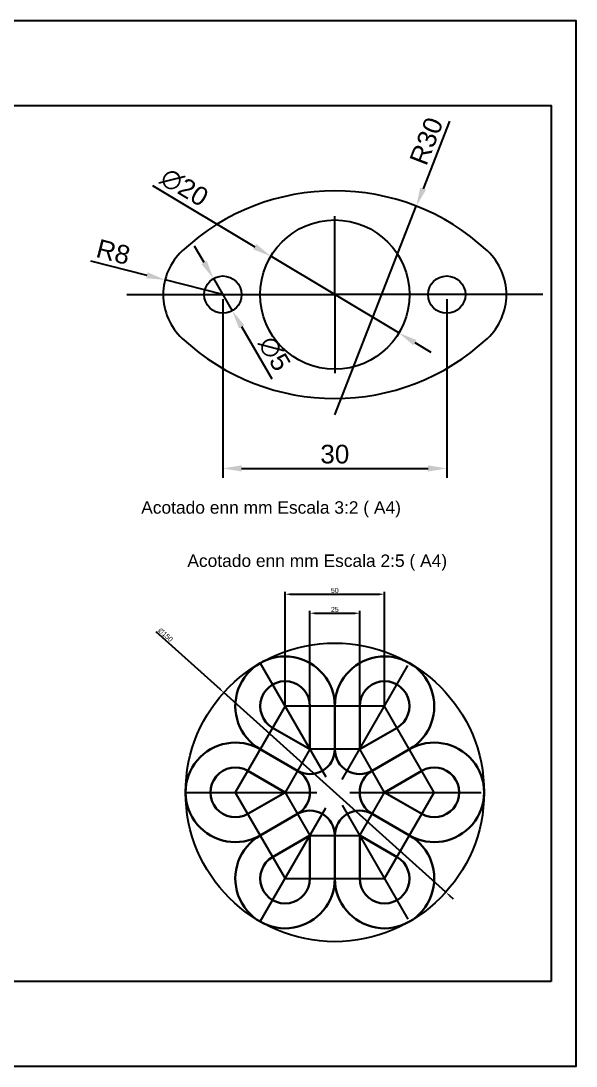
# Model space of a CAD drawing. Header units: millimetres. Extents: x 2193 to 3377, y 1438 to 2030.
# Drawn here: x 2378.4 to 2490, y 1770.2 to 1980.2 of the extents above; entities that cross this region are included whole.
import ezdxf

# ---------------------------------------------------------------- set-up
doc = ezdxf.new("R2010")
doc.units = ezdxf.units.MM
doc.linetypes.add('ACAD_ISO02W100', pattern=[15, 12, -3])
doc.layers.add('Cotas', color=253, linetype='Continuous')
doc.layers.add('Ejes', color=9, linetype='Continuous')
doc.styles.get("Standard").update_dxf_attribs({"font": 'arial.ttf'})
doc.dimstyles.new('ISO-25', dxfattribs={"dimtxt": 2.5, "dimasz": 2.5, "dimexe": 1.25, "dimexo": 0.625, "dimtad": 1, "dimtxsty": 'Standard', "dimcen": 2.5, "dimadec": 0, "dimazin": 0, "dimtfac": 1, "dimtmove": 0, "dimatfit": 3, "dimfxl": 1, "dimarcsym": 0})

# ---------------------------------------------------------------- blocks, each defined once
blk = doc.blocks.new('*D35')
at = {"layer": 'Cotas', "color": 0, "lineweight": -2, "transparency": 16777216}
for p, q in [((6212.819562122357, 3848.128981974155), (6212.819562122357, 3824.225658582905)), ((6242.819562122357, 3848.128981974155), (6242.819562122357, 3824.225658582905)), ((6215.319562122357, 3825.475658582905), (6240.319562122357, 3825.475658582905))]:
    blk.add_line(p, q, dxfattribs=at)
at = {"layer": 'Cotas', "color": 0, "transparency": 16777216}
for points in [[(6215.319562122357, 3825.892325249572), (6215.319562122357, 3825.058991916239), (6212.819562122357, 3825.475658582905)], [(6240.319562122357, 3825.892325249572), (6240.319562122357, 3825.058991916239), (6242.819562122357, 3825.475658582905)]]:
    blk.add_solid(points, dxfattribs=at)
at = {"layer": 'Defpoints', "color": 0, "transparency": 16777216}
for p in [(6212.819562122357, 3848.753981974155), (6242.819562122357, 3848.753981974155), (6242.819562122357, 3825.475658582905)]:
    blk.add_point(p, dxfattribs=at)
at = {"layer": 'Cotas', "color": 0, "transparency": 16777216, "insert": (6227.819562122357, 3827.37794371251), "char_height": 2.5, "attachment_point": 5}
blk.add_mtext('30', dxfattribs=at)
blk = doc.blocks.new('*D36')
at = {"layer": 'Cotas', "color": 0, "lineweight": -2, "transparency": 16777216}
for p, q in [((6203.402709624483, 3863.365008286365), (6217.093332998615, 3855.17254947672)), ((6236.400545421353, 3843.619127972102), (6219.238578823363, 3853.888835976207)), ((6238.545791246101, 3842.335414471589), (6240.691037070849, 3841.051700971076))]:
    blk.add_line(p, q, dxfattribs=at)
at = {"layer": 'Cotas', "color": 0, "transparency": 16777216}
for points in [[(6217.3072852487, 3855.530090447512), (6216.879380748529, 3854.815008505928), (6219.238578823363, 3853.888835976207)], [(6238.759743496186, 3842.69295544238), (6238.331838996015, 3841.977873500797), (6236.400545421353, 3843.619127972102)]]:
    blk.add_solid(points, dxfattribs=at)
at = {"layer": 'Defpoints', "color": 0, "transparency": 16777216}
for p in [(6219.238578823363, 3853.888835976207), (6236.400545421353, 3843.619127972102)]:
    blk.add_point(p, dxfattribs=at)
at = {"layer": 'Cotas', "color": 0, "transparency": 16777216, "insert": (6207.651129780024, 3863.120104989655), "char_height": 2.5, "attachment_point": 5, "rotation": 329.10372933691207}
blk.add_mtext('∅20', dxfattribs=at)
blk = doc.blocks.new('*D37')
at = {"layer": 'Cotas', "color": 0, "lineweight": -2, "transparency": 16777216}
for p, q in [((6243.177433213901, 3871.9830160701), (6239.643044540562, 3862.933517166101)), ((6227.819562122359, 3832.660505034724), (6238.733545893008, 3860.604823925225))]:
    blk.add_line(p, q, dxfattribs=at)
at = {"layer": 'Cotas', "color": 0, "transparency": 16777216}
blk.add_solid([(6239.254929000416, 3863.085100274026), (6240.031160080708, 3862.781934058175), (6238.733545893008, 3860.604823925225)], dxfattribs=at)
at = {"layer": 'Defpoints', "color": 0, "transparency": 16777216}
for p in [(6238.733545893008, 3860.604823925225), (6227.819562122359, 3832.660505034724)]:
    blk.add_point(p, dxfattribs=at)
at = {"layer": 'Cotas', "color": 0, "transparency": 16777216, "insert": (6240.093052791597, 3869.314663539593), "char_height": 2.5, "attachment_point": 5, "rotation": 68.66628197531529}
blk.add_mtext('R30', dxfattribs=at)
blk = doc.blocks.new('*D38')
at = {"layer": 'Cotas', "color": 0, "lineweight": -2, "transparency": 16777216}
for p, q in [((6195.101287795687, 3853.277101761158), (6202.645830523192, 3851.351131440036)), ((6212.819562122357, 3848.753981974156), (6205.068147570612, 3850.732762519588))]:
    blk.add_line(p, q, dxfattribs=at)
at = {"layer": 'Cotas', "color": 0, "transparency": 16777216}
blk.add_solid([(6202.748892009933, 3851.754850947939), (6202.54276903645, 3850.947411932131), (6205.068147570612, 3850.732762519588)], dxfattribs=at)
at = {"layer": 'Defpoints', "color": 0, "transparency": 16777216}
for p in [(6205.068147570612, 3850.732762519588), (6212.819562122357, 3848.753981974156)]:
    blk.add_point(p, dxfattribs=at)
at = {"layer": 'Cotas', "color": 0, "transparency": 16777216, "insert": (6198.132715333069, 3854.465649974786), "char_height": 2.5, "attachment_point": 5, "rotation": 345.6793897333468}
blk.add_mtext('R8', dxfattribs=at)
blk = doc.blocks.new('*D39')
at = {"layer": 'Cotas', "color": 0, "lineweight": -2, "transparency": 16777216}
for p, q in [((6210.296449248245, 3853.070682267722), (6209.034892811189, 3855.229032414506)), ((6211.5580056853, 3850.912332120938), (6214.081118559411, 3846.59563182737)), ((6219.444024231805, 3837.420435296156), (6215.342674996466, 3844.437281680586))]:
    blk.add_line(p, q, dxfattribs=at)
at = {"layer": 'Cotas', "color": 0, "transparency": 16777216}
for points in [[(6210.656174272709, 3853.280941673898), (6209.93672422378, 3852.860422861546), (6211.5580056853, 3850.912332120938)], [(6215.70240002093, 3844.647541086762), (6214.982949972002, 3844.22702227441), (6214.081118559411, 3846.59563182737)]]:
    blk.add_solid(points, dxfattribs=at)
at = {"layer": 'Defpoints', "color": 0, "transparency": 16777216}
for p in [(6211.5580056853, 3850.912332120938), (6214.081118559411, 3846.59563182737)]:
    blk.add_point(p, dxfattribs=at)
at = {"layer": 'Cotas', "color": 0, "transparency": 16777216, "insert": (6219.726073787428, 3840.84447143765), "char_height": 2.5, "attachment_point": 5, "rotation": 300.30630124488977}
blk.add_mtext('∅5', dxfattribs=at)
blk = doc.blocks.new('*D111')
at = {"layer": 'Cotas', "color": 0, "lineweight": -2, "transparency": 16777216}
for p, q in [((7601.478690515578, 4721.520541960032), (7601.478690515578, 4778.374439196801)), ((7651.478690515578, 4721.520541960032), (7651.478690515578, 4778.374439196801)), ((7603.978690515578, 4777.124439196801), (7648.978690515578, 4777.124439196801))]:
    blk.add_line(p, q, dxfattribs=at)
at = {"layer": 'Cotas', "color": 0, "transparency": 16777216}
for points in [[(7603.978690515578, 4777.541105863468), (7603.978690515578, 4776.707772530134), (7601.478690515578, 4777.124439196801)], [(7648.978690515578, 4777.541105863468), (7648.978690515578, 4776.707772530134), (7651.478690515578, 4777.124439196801)]]:
    blk.add_solid(points, dxfattribs=at)
at = {"layer": 'Defpoints', "color": 0, "transparency": 16777216}
for p in [(7651.478690515578, 4777.124439196801), (7601.478690515578, 4720.895541960032), (7651.478690515578, 4720.895541960032)]:
    blk.add_point(p, dxfattribs=at)
at = {"layer": 'Cotas', "color": 0, "transparency": 16777216, "insert": (7626.478690515578, 4779.025871666106), "char_height": 2.5, "attachment_point": 5}
blk.add_mtext('50', dxfattribs=at)
blk = doc.blocks.new('*D112')
at = {"layer": 'Cotas', "color": 0, "lineweight": -2, "transparency": 16777216}
for p, q in [((7613.978690515579, 4699.869906865421), (7613.978690515579, 4768.808213077108)), ((7616.478690515579, 4767.558213077108), (7636.478690515578, 4767.558213077108)), ((7638.978690515578, 4699.869906865421), (7638.978690515578, 4768.808213077108))]:
    blk.add_line(p, q, dxfattribs=at)
at = {"layer": 'Cotas', "color": 0, "transparency": 16777216}
for points in [[(7616.478690515579, 4767.974879743775), (7616.478690515579, 4767.141546410441), (7613.978690515579, 4767.558213077108)], [(7636.478690515578, 4767.974879743775), (7636.478690515578, 4767.141546410441), (7638.978690515578, 4767.558213077108)]]:
    blk.add_solid(points, dxfattribs=at)
at = {"layer": 'Defpoints', "color": 0, "transparency": 16777216}
for p in [(7638.978690515578, 4767.558213077108), (7613.978690515579, 4699.244906865421), (7638.978690515578, 4699.244906865421)]:
    blk.add_point(p, dxfattribs=at)
at = {"layer": 'Cotas', "color": 0, "transparency": 16777216, "insert": (7626.478690515578, 4769.459645546413), "char_height": 2.5, "attachment_point": 5}
blk.add_mtext('25', dxfattribs=at)
blk = doc.blocks.new('*D113')
at = {"layer": 'Cotas', "color": 0, "lineweight": -2, "transparency": 16777216}
for p, q in [((7536.523435629881, 4758.414716493628), (7568.829030163324, 4729.389702662635)), ((7682.268684404858, 4627.469661230335), (7570.6886966263, 4727.718882311285)), ((7684.128350867833, 4625.798840878986), (7685.988017330809, 4624.128020527637))]:
    blk.add_line(p, q, dxfattribs=at)
at = {"layer": 'Cotas', "color": 0, "transparency": 16777216}
for points in [[(7569.107500221882, 4729.69964707313), (7568.550560104767, 4729.079758252139), (7570.6886966263, 4727.718882311285)], [(7684.406820926391, 4626.108785289482), (7683.849880809276, 4625.488896468491), (7682.268684404858, 4627.469661230335)]]:
    blk.add_solid(points, dxfattribs=at)
at = {"layer": 'Defpoints', "color": 0, "transparency": 16777216}
for p in [(7570.6886966263, 4727.718882311285), (7682.268684404858, 4627.469661230335)]:
    blk.add_point(p, dxfattribs=at)
at = {"layer": 'Cotas', "color": 0, "transparency": 16777216, "insert": (7541.368729463235, 4756.711594415932), "char_height": 2.5, "attachment_point": 5, "rotation": 318.0618393374124}
blk.add_mtext('∅150', dxfattribs=at)
blk = doc.blocks.new('Culata')
for centre, radius in [((6227.819562122357, 3848.753981974155), 10), ((6212.819562122357, 3848.753981974155), 2.5), ((6242.819562122355, 3848.753981974155), 2.5)]:
    blk.add_circle(centre, radius)
for centre, radius, start, end in [((6227.819562122357, 3832.660505034723), 30, 47.01411391982562, 132.9858860801744), ((6212.819562122357, 3848.753981974155), 8, 132.9858860801744, 227.0141139198256), ((6242.819562122355, 3848.753981974155), 8, 312.9858860801744, 47.01411391982562), ((6227.819562122357, 3864.847458913587), 30, 227.0141139198256, 312.9858860801744)]:
    blk.add_arc(centre, radius, start, end)
at = {"layer": 'Ejes'}
for p, q in [((6227.819562122357, 3848.753981974155), (6227.819562122357, 3859.279777826679)), ((6199.956346349405, 3848.753981974156), (6227.819562122357, 3848.753981974155)), ((6227.819562122357, 3848.753981974155), (6227.819562122357, 3838.228186121631)), ((6255.682777895307, 3848.753981974156), (6227.819562122357, 3848.753981974155))]:
    blk.add_line(p, q, dxfattribs=at)
at = {"layer": 'Cotas'}
dim = blk.add_radius_dim(center=(6227.819562122357, 3832.660505034723), mpoint=(6238.733545893007, 3860.604823925224), dimstyle='ISO-25', dxfattribs=at)
dim.commit()
dim.dimension.update_dxf_attribs({"geometry": '*D37', "text_midpoint": (6240.093052791595, 3869.314663539592), "insert": (-1.818989403545856e-12, -9.094947017729282e-13)})
dim = blk.add_diameter_dim_2p(p1=(6236.400545421353, 3843.619127972102), p2=(6219.238578823363, 3853.888835976207), dimstyle='ISO-25', dxfattribs=at)
dim.commit()
dim.dimension.update_dxf_attribs({"geometry": '*D36', "text_midpoint": (6206.638870021094, 3861.428492320209), "dimtype": 131})
dim = blk.add_radius_dim(center=(6212.819562122357, 3848.753981974155), mpoint=(6205.068147570612, 3850.732762519588), dimstyle='ISO-25', dxfattribs=at)
dim.commit()
dim.dimension.update_dxf_attribs({"geometry": '*D38', "text_midpoint": (6198.132715333069, 3854.465649974786)})
dim = blk.add_diameter_dim_2p(p1=(6211.558005685301, 3850.912332120939), p2=(6214.081118559412, 3846.595631827371), dimstyle='ISO-25', dxfattribs=at)
dim.commit()
dim.dimension.update_dxf_attribs({"geometry": '*D39', "text_midpoint": (6219.726073787429, 3840.844471437651)})
dim = blk.add_linear_dim(base=(6242.819562122357, 3825.475658582905), p1=(6212.819562122357, 3848.753981974155), p2=(6242.819562122357, 3848.753981974155), dimstyle='ISO-25', dxfattribs=at)
dim.commit()
dim.dimension.update_dxf_attribs({"geometry": '*D35', "text_midpoint": (6227.819562122357, 3827.37794371251)})
blk = doc.blocks.new('flor4')
at = {"lineweight": 30}
for p, q in [((7613.978690515578, 4720.895541960032), (7613.978690515578, 4699.244906865421)), ((7626.478690515578, 4720.895541960032), (7626.478690515578, 4699.244906865421)), ((7626.478690515578, 4720.895541960032), (7626.478690515578, 4699.244906865421)), ((7638.978690515578, 4720.895541960032), (7638.978690515578, 4699.244906865421)), ((7595.228690515578, 4710.070224412727), (7613.978690515579, 4699.244906865421)), ((7657.728690515578, 4710.070224412727), (7638.978690515578, 4699.244906865421)), ((7588.978690515578, 4699.244906865421), (7607.728690515578, 4688.419589318116)), ((7588.978690515578, 4699.244906865421), (7607.728690515578, 4688.419589318116)), ((7663.978690515578, 4699.244906865421), (7645.228690515578, 4688.419589318116)), ((7663.978690515578, 4699.244906865421), (7645.228690515578, 4688.419589318116)), ((7582.728690515578, 4688.419589318116), (7601.478690515578, 4677.59427177081)), ((7670.228690515578, 4688.419589318116), (7651.478690515578, 4677.59427177081)), ((7582.728690515578, 4666.768954223505), (7601.478690515578, 4677.59427177081)), ((7670.228690515578, 4666.768954223505), (7651.478690515578, 4677.59427177081)), ((7588.978690515578, 4655.943636676199), (7607.728690515578, 4666.768954223505)), ((7588.978690515578, 4655.943636676198), (7607.728690515578, 4666.768954223505)), ((7663.978690515578, 4655.943636676199), (7645.228690515578, 4666.768954223505)), ((7663.978690515578, 4655.943636676198), (7645.228690515578, 4666.768954223505)), ((7595.228690515578, 4645.118319128893), (7613.978690515579, 4655.943636676199)), ((7613.978690515578, 4634.293001581588), (7613.978690515578, 4655.943636676198)), ((7626.478690515578, 4634.293001581588), (7626.478690515578, 4655.943636676199)), ((7626.478690515578, 4634.293001581588), (7626.478690515578, 4655.943636676199)), ((7657.728690515578, 4645.118319128893), (7638.978690515578, 4655.943636676199)), ((7638.978690515578, 4634.293001581588), (7638.978690515578, 4655.943636676198))]:
    blk.add_line(p, q, dxfattribs=at)
for centre, radius, start, end in [((7601.478690515578, 4720.895541960032), 25, 0, 240.0000000000027), ((7651.478690515578, 4720.895541960032), 25, 299.9999999999973, 180), ((7601.478690515578, 4720.895541960032), 12.5, 0, 240.0000000000027), ((7651.478690515578, 4720.895541960032), 12.5, 299.9999999999973, 180), ((7576.478690515578, 4677.59427177081), 25, 60.00000000000272, 299.9999999999973), ((7613.978690515578, 4699.244906865421), 12.5, 240.0000000000027, 0), ((7638.978690515578, 4699.244906865421), 12.5, 180, 299.9999999999973), ((7676.478690515578, 4677.59427177081), 25, 240.0000000000027, 119.9999999999973), ((7576.478690515578, 4677.59427177081), 12.5, 60.00000000000272, 299.9999999999973), ((7601.478690515578, 4677.59427177081), 12.5, 299.9999999999973, 60.00000000000272), ((7651.478690515578, 4677.59427177081), 12.5, 119.9999999999973, 240.0000000000027), ((7676.478690515578, 4677.59427177081), 12.5, 240.0000000000027, 119.9999999999973), ((7613.978690515578, 4655.943636676198), 12.5, 0, 119.9999999999973), ((7638.978690515578, 4655.943636676198), 12.5, 60.00000000000272, 180), ((7601.478690515578, 4634.293001581587), 25, 119.9999999999973, 0), ((7651.478690515578, 4634.293001581587), 25, 180, 60.00000000000272), ((7601.478690515578, 4634.293001581587), 12.5, 119.9999999999973, 0), ((7651.478690515578, 4634.293001581587), 12.5, 180, 60.00000000000272)]:
    blk.add_arc(centre, radius, start, end, dxfattribs=at)
at = {"layer": 'Ejes', "color": 8, "linetype": 'ACAD_ISO02W100', "ltscale": 5.5}
for p, q in [((7588.978690515578, 4742.546177054644), (7663.978690515578, 4612.642366486977)), ((7588.978690515578, 4612.642366486977), (7663.978690515578, 4742.546177054644)), ((7551.478690515578, 4677.59427177081), (7701.478690515578, 4677.59427177081))]:
    blk.add_line(p, q, dxfattribs=at)
at = {"layer": 'Ejes', "color": 8}
for points in [[(7601.478690515578, 4634.293001581588), (7651.478690515578, 4634.293001581588), (7676.478690515578, 4677.59427177081), (7651.478690515578, 4720.895541960032), (7601.478690515578, 4720.895541960032), (7576.478690515578, 4677.59427177081)], [(7613.978690515578, 4655.943636676199), (7638.978690515578, 4655.943636676199), (7651.478690515578, 4677.59427177081), (7638.978690515578, 4699.244906865421), (7613.978690515578, 4699.244906865421), (7601.478690515578, 4677.59427177081)]]:
    blk.add_lwpolyline(points, close=True, dxfattribs=at)
blk.add_circle((7626.478690515578, 4677.59427177081), 75, dxfattribs=at)
at = {"layer": 'Cotas'}
for base, p1, p2, picture, middle in [((7651.478690515578, 4777.124439196801), (7601.478690515578, 4720.895541960032), (7651.478690515578, 4720.895541960032), '*D111', (7626.478690515578, 4779.025871666106)), ((7638.978690515578, 4767.558213077108), (7613.978690515579, 4699.244906865421), (7638.978690515578, 4699.244906865421), '*D112', (7626.478690515578, 4769.459645546413))]:
    dim = blk.add_linear_dim(base=base, p1=p1, p2=p2, dimstyle='ISO-25', dxfattribs=at)
    dim.commit()
    dim.dimension.update_dxf_attribs({"geometry": picture, "text_midpoint": middle})
dim = blk.add_diameter_dim_2p(p1=(7682.268684404857, 4627.469661230335), p2=(7570.688696626299, 4727.718882311285), dimstyle='ISO-25', dxfattribs=at)
dim.commit()
dim.dimension.update_dxf_attribs({"geometry": '*D113', "text_midpoint": (7540.051220373083, 4755.245172566545), "dimtype": 131})

msp = doc.modelspace()

# ---------------------------------------------------------------- linework, layer by layer
msp.add_lwpolyline([(2484.968936454969, 1787.174529591177), (2197.968936454969, 1787.174529591177), (2197.968936454969, 1963.174529591177), (2484.968936454969, 1963.174529591177)], close=True)
at = {"layer": 'Ejes'}
msp.add_lwpolyline([(2192.968936454969, 1770.174529591177), (2489.968936454969, 1770.174529591177), (2489.968936454969, 1980.174529591177), (2192.968936454969, 1980.174529591177)], close=True, dxfattribs=at)

# ---------------------------------------------------------------- block references
for name, p, xscale, yscale, zscale in [('Culata', (-6900.26040672857, -3847.956443370055), 1.5, 1.5, 1.5), ('flor4', (-609.1225397512628, -45.86317911714684), 0.4, 0.4, 0.4)]:
    msp.add_blockref(name, p, dxfattribs=dict(xscale=xscale, yscale=yscale, zscale=zscale))

# ---------------------------------------------------------------- texts
at = {"layer": 'Cotas'}
for s, p in [('Acotado enn mm Escala 3:2 ( A4)', (2402.550700007581, 1881.163988084885)), ('Acotado enn mm Escala 2:5 ( A4)', (2411.828473180003, 1870.464924228343))]:
    msp.add_text(s, height=2.5, dxfattribs=at).set_placement(p)

doc.saveas('drawing.dxf')
